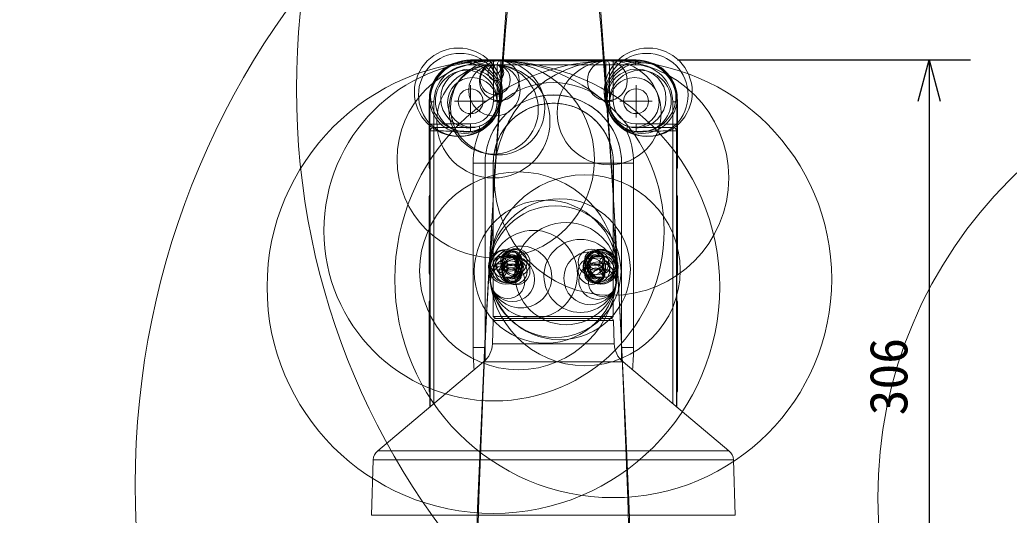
# Model space of a CAD drawing. Units: millimetres, scale not verified. Extents: x -1396 to 23377, y -11727 to 11622.
# Drawn here: x -55.08 to -7.25, y 45.99 to 69.93 of the extents above; entities that cross this region are included whole.
import ezdxf
from ezdxf.enums import TextEntityAlignment as Align

# ---------------------------------------------------------------- set-up
doc = ezdxf.new("R2010")
doc.units = ezdxf.units.MM
doc.header["$LTSCALE"] = 0.125
doc.layers.add('0-0_0', color=7, linetype='Continuous')
doc.layers.add('0-5_SUNPO', color=7, linetype='Continuous')
doc.layers.add('0-4_GAIKEI', color=1, linetype='Continuous', lineweight=18)
doc.styles.add('ＭＳ ゴシック', font='')
doc.styles.get('ＭＳ ゴシック').set_extended_font_data('MS Gothic')

# ---------------------------------------------------------------- blocks, each defined once
blk = doc.blocks.new('_OPEN30')
at = {"layer": '0-0_0'}
blk.add_line((0, 0), (-1, 0), dxfattribs=at)
blk.add_lwpolyline([(-1, 0.26795), (0, 0), (-1, -0.26795)], dxfattribs=at)
blk = doc.blocks.new('D4')
at = {"layer": '0-5_SUNPO'}
for p, q in [((41.1988, -50.5027), (55.3659, -50.5027)), ((53.3659, -52.5027), (53.3659, -79.0991)), ((37.2007, -81.0991), (55.3659, -81.0991))]:
    blk.add_line(p, q, dxfattribs=at)
at = {"layer": '0-5_SUNPO', "xscale": 2, "yscale": 2}
for p, rotation in [((53.3659, -50.5027), 90), ((53.3659, -81.0991), 270)]:
    blk.add_blockref('_OPEN30', p, dxfattribs=dict(at, rotation=rotation))
at = {"layer": '0-5_SUNPO', "style": 'ＭＳ ゴシック'}
blk.add_text('306', height=1.833, rotation=90, dxfattribs=at).set_placement((52.8659, -67.6759), align=Align.BOTTOM_LEFT)

msp = doc.modelspace()

# ---------------------------------------------------------------- linework, layer by layer
at = {"layer": '0-4_GAIKEI', "color": 7}
for p, q in [((-25.2921, 67.9888), (-33.2874, 67.9888)), ((-35.2862, 62.7923), (-35.2862, 65.9899)), ((-23.2933, 65.9899), (-23.2933, 62.7923)), ((-35.2861, 62.7923), (-35.2617, 62.7923)), ((-35.2617, 62.7923), (-35.2618, 62.7855)), ((-35.2618, 61.3991), (-35.2618, 62.7855)), ((-32.1935, 61.1147), (-32.1935, 62.9923)), ((-32.1897, 62.9923), (-32.1897, 58.1559)), ((-26.3897, 62.9923), (-26.3897, 58.0856)), ((-26.386, 62.9923), (-26.386, 61.1147)), ((-23.3177, 62.7855), (-23.3178, 62.7923)), ((-23.3177, 62.7855), (-23.3177, 61.3991)), ((-35.2861, 57.6923), (-35.2861, 61.3923)), ((-35.2618, 61.3991), (-35.2617, 61.3923)), ((-23.3178, 61.3923), (-23.3177, 61.3991)), ((-23.2934, 61.3923), (-23.3178, 61.3923)), ((-23.2934, 61.3923), (-23.2934, 57.6923)), ((-32.1897, 61.1147), (-32.1935, 61.1147)), ((-26.3897, 61.1147), (-26.3898, 61.1054)), ((-26.3897, 61.1147), (-26.386, 61.1147)), ((-32.1897, 57.9391), (-32.1897, 55.5923)), ((-26.3897, 57.899), (-26.3897, 55.5923)), ((-35.2861, 57.6923), (-35.2617, 57.6923)), ((-35.2617, 57.6923), (-35.2618, 57.6855)), ((-35.2618, 56.2991), (-35.2618, 57.6855)), ((-23.3177, 57.6855), (-23.3178, 57.6923)), ((-23.3177, 57.6855), (-23.3177, 56.2991)), ((-35.2862, 51.9923), (-35.2862, 56.2923)), ((-35.2618, 56.2991), (-35.2617, 56.2923)), ((-23.3178, 56.2923), (-23.3177, 56.2991)), ((-23.2934, 56.2923), (-23.3178, 56.2923)), ((-23.2934, 56.2923), (-23.2934, 51.9923)), ((-32.1897, 55.5923), (-32.0897, 55.4923)), ((-26.3897, 55.5923), (-26.4897, 55.4923)), ((-32.1931, 55.3958), (-32.2323, 54.2749)), ((-26.3864, 55.3958), (-26.3472, 54.2749)), ((-32.6602, 53.3976), (-37.779, 49.1024)), ((-25.9193, 53.3976), (-20.8005, 49.1024)), ((-35.2861, 51.9923), (-35.2617, 51.9923)), ((-35.2617, 51.9923), (-35.2618, 51.9855)), ((-35.2618, 51.2146), (-35.2618, 51.9855)), ((-35.2617, 51.2146), (-35.2617, 51.9923)), ((-23.3177, 51.9855), (-23.3178, 51.9923)), ((-23.3177, 51.9855), (-23.3177, 51.2146)), ((-37.993, 48.6637), (-38.0862, 45.9927)), ((-20.5865, 48.6637), (-20.4933, 45.9927))]:
    msp.add_line(p, q, dxfattribs=at)
at = {"layer": '0-4_GAIKEI'}
for p, q in [((-33.2874, 67.9887), (-33.2559, 67.9572)), ((-32.1828, 67.9566), (-33.2559, 67.9572)), ((-26.3967, 67.9566), (-25.3236, 67.9572)), ((-25.2921, 67.9887), (-25.3236, 67.9572)), ((-32.1863, 67.7567), (-33.2594, 67.7573)), ((-32.1863, 67.7567), (-32.1863, 65.9923)), ((-32.0041, 67.7479), (-32.0041, 65.9923)), ((-32.0041, 67.7479), (-31.8234, 67.7479)), ((-31.8234, 67.7479), (-31.8234, 65.9923)), ((-26.7561, 65.9923), (-26.7561, 67.7479)), ((-26.5754, 67.7479), (-26.7561, 67.7479)), ((-26.5754, 65.9923), (-26.5754, 67.7479)), ((-26.3932, 67.7567), (-25.3201, 67.7573)), ((-26.3932, 67.7567), (-26.3932, 65.9923)), ((-33.2901, 66.7733), (-33.2901, 65.2113)), ((-25.2894, 66.7733), (-25.2894, 65.2113)), ((-35.2861, 65.9899), (-35.2558, 65.9595)), ((-35.2558, 65.9595), (-35.0594, 65.9595)), ((-35.2558, 64.8895), (-35.2558, 65.9595)), ((-35.0594, 64.8895), (-35.0594, 65.9595)), ((-32.5091, 65.9923), (-34.0711, 65.9923)), ((-31.8234, 65.9923), (-32.1863, 65.9923)), ((-32.0048, 65.9495), (-31.8243, 65.9434)), ((-26.7561, 65.9923), (-26.3932, 65.9923)), ((-26.5747, 65.9495), (-26.7552, 65.9434)), ((-24.5084, 65.9923), (-26.0704, 65.9923)), ((-23.5201, 64.8895), (-23.5201, 65.9595)), ((-23.3237, 65.9595), (-23.5201, 65.9595)), ((-23.2934, 65.9899), (-23.3237, 65.9595)), ((-23.3237, 64.8895), (-23.3237, 65.9595)), ((-35.2558, 64.8895), (-35.0594, 64.8895)), ((-35.2499, 64.5644), (-35.0616, 64.5644)), ((-35.2499, 64.5644), (-35.2499, 51.2245)), ((-35.0616, 64.5644), (-35.0616, 51.3825)), ((-34.1303, 64.8923), (-33.2863, 64.8923)), ((-24.4492, 64.8923), (-25.2932, 64.8923)), ((-23.3237, 64.8895), (-23.5201, 64.8895)), ((-23.5179, 51.3825), (-23.5179, 64.5644)), ((-23.3296, 64.5644), (-23.5179, 64.5644)), ((-23.3296, 51.2245), (-23.3296, 64.5644)), ((-33.1665, 62.9923), (-33.1665, 54.0923)), ((-33.1665, 62.9923), (-25.413, 62.9923)), ((-32.5897, 54.0923), (-32.5897, 62.9923)), ((-32.5895, 54.0972), (-32.5895, 62.9923)), ((-25.99, 62.9923), (-25.99, 54.0972)), ((-25.9897, 62.9923), (-25.9897, 54.0923)), ((-25.413, 54.0923), (-25.413, 62.9923)), ((-31.8424, 58.4923), (-31.4181, 58.4923)), ((-31.3474, 58.5173), (-31.4181, 58.5173)), ((-31.2343, 58.5673), (-31.3474, 58.5673)), ((-27.3452, 58.5673), (-27.2321, 58.5673)), ((-27.2321, 58.5173), (-27.1614, 58.5173)), ((-26.7371, 58.4923), (-27.1613, 58.4923)), ((-31.8424, 58.281), (-32.0192, 58.1366)), ((-32.0192, 58.1366), (-32.0192, 57.848)), ((-32.0192, 58.1366), (-31.807, 58.1366)), ((-31.6656, 58.1366), (-31.8424, 58.281)), ((-31.6656, 57.848), (-31.6656, 58.1366)), ((-26.7371, 58.281), (-26.9139, 58.1366)), ((-26.9139, 58.1366), (-26.9139, 57.848)), ((-26.7724, 58.1366), (-26.8432, 58.1944)), ((-26.5603, 58.1366), (-26.7724, 58.1366)), ((-26.7724, 57.848), (-26.7724, 58.1366)), ((-26.5603, 58.1366), (-26.7371, 58.281)), ((-26.5603, 57.848), (-26.5603, 58.1366)), ((-32.0192, 57.848), (-31.8424, 57.7036)), ((-32.0192, 57.848), (-31.807, 57.848)), ((-31.8424, 57.7036), (-31.6656, 57.848)), ((-31.8424, 57.4923), (-31.4182, 57.4923)), ((-31.3474, 57.4673), (-31.4181, 57.4673)), ((-31.2343, 57.4173), (-31.3474, 57.4173)), ((-27.3452, 57.4173), (-27.2321, 57.4173)), ((-27.2321, 57.4673), (-27.1614, 57.4673)), ((-26.7371, 57.4923), (-27.1614, 57.4923)), ((-26.9139, 57.848), (-26.7371, 57.7036)), ((-26.8432, 57.7902), (-26.7724, 57.848)), ((-26.3897, 55.5923), (-32.1897, 55.5923)), ((-26.4863, 55.4923), (-32.0932, 55.4923)), ((-26.3864, 55.3958), (-32.1931, 55.3958)), ((-33.1665, 54.0923), (-32.5897, 54.0923)), ((-32.5895, 54.0972), (-32.5897, 54.0972)), ((-26.3472, 54.2749), (-32.2323, 54.2749)), ((-25.99, 54.0972), (-25.9897, 54.0972)), ((-25.99, 54.0972), (-25.99, 54.0922)), ((-25.9897, 54.0923), (-25.99, 54.0922)), ((-25.413, 54.0923), (-25.9897, 54.0923)), ((-25.9193, 53.3976), (-32.6602, 53.3976)), ((-20.8005, 49.1024), (-37.779, 49.1024)), ((-20.5865, 48.6637), (-37.993, 48.6637)), ((-20.4933, 45.9927), (-38.0862, 45.9927))]:
    msp.add_line(p, q, dxfattribs=at)
at = {"layer": '0-4_GAIKEI', "color": 7}
for points in [[(-35.2861, 61.3923), (-35.2617, 61.3923), (-35.2617, 62.7923)], [(-23.2934, 62.7923), (-23.3178, 62.7923), (-23.3178, 61.3923)], [(-35.2861, 56.2923), (-35.2617, 56.2923), (-35.2617, 57.6923)], [(-23.2934, 57.6923), (-23.3178, 57.6923), (-23.3178, 56.2923)], [(-23.2934, 51.9923), (-23.3178, 51.9923), (-23.3178, 51.2146)]]:
    msp.add_lwpolyline(points, dxfattribs=at)
at = {"layer": '0-4_GAIKEI'}
for points in [[(-31.7363, 58.1944), (-31.807, 58.1366), (-31.807, 57.848), (-31.7363, 57.7902)], [(-26.7371, 57.7036), (-26.5603, 57.848), (-26.7724, 57.848)], [(-32.5897, 54.0923), (-32.5895, 54.0922), (-32.5895, 54.0972)]]:
    msp.add_lwpolyline(points, dxfattribs=at)
for centre, radius in [((-683.4396, 58.2506), 712.7527), ((-651.5311, 22.0888), 626.3595), ((591.7555, 22.1524), 625.1617), ((-468.8717, 32.5044), 443.4033), ((409.4896, 32.5542), 442.5992), ((-359.9875, 54.9845), 388.6825), ((-327.4252, 54.3323), 356.7168), ((-243.3854, 54.1472), 272.0774), ((-116.9822, 65.4651), 146.726), ((-102.8616, 48.4224), 132.6051), ((-61.0645, 65.9793), 90.6145), ((-66.6751, 48.015), 96.225), ((-50.7046, 47.9304), 80.2544), ((-29.093, 66.4051), 58.8317), ((-35.8606, 47.6645), 65.5999), ((-6.0802, 66.5844), 35.6268), ((-9.9778, 47.4562), 39.5248), ((-33.8773, 66.4298), 2.1296), ((-24.7021, 66.4298), 2.1296), ((8.0619, 46.8385), 21.6696), ((-32.1884, 57.0175), 10.939), ((-32.1563, 59.7346), 8.2218), ((-26.3924, 57.3991), 10.5575), ((-32.0736, 63.1866), 4.7688), ((-33.8004, 66.2962), 2.0073), ((-33.5104, 66.2228), 1.7083), ((-31.9776, 65.6742), 2.2793), ((-31.9002, 66.9853), 0.966), ((-26.4773, 62.2858), 5.6701), ((-26.5907, 65.4358), 2.518), ((-26.6793, 66.9853), 0.966), ((-24.7791, 66.2962), 2.0073), ((-25.0691, 66.2228), 1.7083), ((-33.5685, 66.1437), 1.7086), ((-33.4953, 65.994), 1.4911), ((-32.1891, 65.0197), 2.737), ((-33.3163, 66.1277), 1.4188), ((-32.177, 65.5965), 2.1601), ((-32.1345, 66.5149), 1.2407), ((-32.097, 67.0284), 0.7258), ((-32.0626, 67.3728), 0.3797), ((-32.038, 67.5519), 0.1989), ((-25.011, 66.1437), 1.7086), ((-25.2632, 66.1277), 1.4188), ((-25.0842, 65.994), 1.4911), ((-33.2074, 65.9342), 1.1971), ((-25.3721, 65.9342), 1.1971), ((-33.2901, 65.9923), 0.6008), ((-25.2894, 65.9923), 0.6008), ((-30.9761, 57.7981), 4.7758), ((-27.7662, 57.8264), 4.6117), ((-29.6562, 57.7603), 3.4554), ((-28.9719, 57.8745), 3.4051), ((-29.1976, 57.7606), 3.1788), ((-28.6754, 57.6665), 2.4701), ((-30.2462, 57.6299), 2.1221), ((-27.9778, 57.5507), 1.7629), ((-31.5818, 57.9928), 0.8432), ((-30.8606, 57.5027), 1.4946), ((-31.0947, 58.1909), 0.6759), ((-31.1601, 58.2277), 0.6009), ((-27.4505, 58.2091), 0.6371), ((-26.9948, 57.9923), 0.846), ((-31.5422, 58.0144), 0.7982), ((-31.2679, 57.385), 1.0707), ((-31.4641, 57.8997), 0.6932), ((-31.4347, 58.1219), 0.6461), ((-31.3583, 58.2679), 0.4813), ((-31.0946, 57.7938), 0.6761), ((-31.1601, 57.7569), 0.6009), ((-31.3421, 58.3437), 0.4039), ((-31.2727, 58.3107), 0.4611), ((-31.3412, 58.3957), 0.3519), ((-27.5057, 57.438), 1.2776), ((-27.4505, 57.7755), 0.6371), ((-27.0119, 57.9846), 0.8273), ((-27.0606, 58.0303), 0.7702), ((-27.058, 57.9545), 0.7723), ((-27.3134, 58.3041), 0.4703), ((-27.1703, 57.8262), 0.6019), ((-27.1824, 58.1802), 0.577), ((-27.2342, 58.3167), 0.431), ((-27.2383, 58.3959), 0.3517), ((-31.4906, 57.2973), 0.8313), ((-31.3746, 57.7578), 0.5254), ((-31.3448, 57.6625), 0.4256), ((-31.2727, 57.6739), 0.461), ((-31.3411, 57.5889), 0.3519), ((-27.1495, 57.3223), 0.903), ((-27.3134, 57.6805), 0.4704), ((-27.2334, 57.673), 0.4361), ((-26.9301, 57.2266), 0.6637), ((-27.2383, 57.5887), 0.3517)]:
    msp.add_circle(centre, radius, dxfattribs=at)
at = {"layer": '0-4_GAIKEI', "color": 7}
for centre, radius, start, end in [((-33.2879, 65.9904), 1.9983, 89.98499, 180.01501), ((-33.2877, 65.9903), 1.9984, 89.98928, 180.01072), ((-25.2918, 65.9903), 1.9984, 359.98928, 90.01072), ((-25.2916, 65.9904), 1.9983, 359.98499, 90.01501), ((-29.2897, 62.9923), 2.9037, 0, 180), ((-29.2897, 62.9923), 2.9, 114.35425, 122.53848), ((-29.2897, 62.9923), 2.9, 108.17107, 114.23633), ((-29.2897, 62.9923), 2.9, 102.29429, 108.09422), ((-29.2897, 62.9923), 2.9, 96.55601, 102.28443), ((-29.2897, 62.9923), 2.9, 82.99882, 96.52047), ((-29.2898, 62.9923), 2.9, 77.25738, 82.96429), ((-29.2898, 62.9923), 2.9, 71.43736, 77.22898), ((-29.2897, 62.9923), 2.9, 64.99615, 71.33898), ((-29.2897, 62.9923), 2.9, 57.35969, 64.91039), ((-29.2897, 62.9923), 2.9, 130.4458, 137.9224), ((-29.2897, 62.9923), 2.9, 122.64383, 130.42238), ((-29.2897, 62.9923), 2.9, 49.68248, 57.34162), ((-29.2897, 62.9923), 2.9, 41.65792, 49.54366), ((-29.2897, 62.9923), 2.9, 138.07527, 147.67987), ((-29.2897, 62.9923), 2.9, 32.24433, 41.4936), ((-29.2897, 62.9923), 2.9, 147.83327, 157.96446), ((-29.2897, 62.9923), 2.9, 21.97972, 32.12574), ((-29.2897, 62.9923), 2.9, 158.07253, 180.00042), ((-29.2897, 62.9923), 2.9, 0, 21.92709), ((-35.0861, 62.7923), 0.2, 180, 208.5881), ((-35.0862, 62.7923), 0.1999, 180.00048, 208.62819), ((-23.4934, 62.7923), 0.2, 331.41166, 0), ((-23.4933, 62.7923), 0.1999, 331.37156, 359.99953), ((-35.0862, 61.3923), 0.1999, 151.37202, 179.99953), ((-35.0861, 61.3923), 0.2, 151.41212, 180), ((-23.4933, 61.3923), 0.1999, 0.00047, 28.62866), ((-23.4934, 61.3923), 0.2, 0, 28.58856), ((-26.043, 61.1113), 6.1505, 179.96906, 180.79408), ((-32.4265, 61.0665), 0.237, 350.19013, 357.02471), ((-27.9317, 61.0108), 4.2612, 179.79473, 182.21362), ((-26.1531, 61.0665), 0.237, 182.90209, 189.81039), ((-30.6487, 61.0108), 4.2621, 357.78777, 0.20587), ((-32.5543, 61.1115), 6.1683, 359.2071, 0.02974), ((-35.0861, 57.6923), 0.2, 180, 208.5881), ((-35.0862, 57.6923), 0.1999, 180.00048, 208.62819), ((-23.4934, 57.6923), 0.2, 331.41166, 0), ((-23.4933, 57.6923), 0.1999, 331.37156, 359.99953), ((-35.0862, 56.2923), 0.1999, 151.37202, 179.99953), ((-35.0861, 56.2923), 0.2, 151.41212, 180), ((-23.4933, 56.2923), 0.1999, 0.00047, 28.62866), ((-23.4934, 56.2923), 0.2, 0, 28.58856), ((-32.0932, 55.3923), 0.1, 90, 178), ((-26.4863, 55.3923), 0.1, 2, 90), ((-33.4315, 54.3168), 1.2, 310, 358), ((-25.148, 54.3168), 1.2, 182, 230), ((-35.0861, 51.9923), 0.2, 180, 208.5881), ((-35.0862, 51.9923), 0.1999, 180.00048, 208.62819), ((-23.4934, 51.9923), 0.2, 331.41166, 0), ((-23.4933, 51.9923), 0.1999, 331.37156, 359.99953), ((-37.3933, 48.6427), 0.6, 130, 178), ((-21.1862, 48.6427), 0.6, 2, 50)]:
    msp.add_arc(centre, radius, start, end, dxfattribs=at)
at = {"layer": '0-4_GAIKEI'}
for centre, radius, start, end in [((-29.2897, 2925.3866), 2857.4399, 269.9493, 270.0507), ((-29.2897, 2936.6557), 2868.9089, 269.9494, 270.0506), ((-29.2897, 62.9923), 3.3, 104.90797, 180), ((-29.2897, 62.9923), 3.2997, 104.90804, 179.99999), ((-29.2897, 62.9924), 3.3, 90.00093, 104.91031), ((-29.2897, 62.9923), 3.2997, 359.99995, 104.90974), ((-29.2898, 62.9924), 3.3, 75.10452, 89.99907), ((-29.2897, 62.9923), 3.3, 0, 75.10564), ((-33.2863, 65.9923), 1.1, 270, 0), ((-33.2861, 65.9923), 1.2821, 358.08851, 360), ((-33.2846, 65.9923), 1.4612, 358.08207, 0), ((-25.2949, 65.9923), 1.4612, 180, 181.91793), ((-25.2934, 65.9923), 1.2821, 180, 181.91149), ((-25.2932, 65.9923), 1.1, 180, 270), ((-30.2193, 283.0402), 218.5295, 268.73031, 268.97197), ((-34.1921, -72.7338), 137.6261, 89.97427, 90.36104), ((-40.814, -660.3755), 725.1254, 89.47202, 89.5448), ((-31.9155, 314.6841), 249.9749, 269.49193, 269.68536), ((-33.2786, 65.9845), 1.4507, 269.36408, 288.51903), ((-33.2801, 65.9856), 1.2726, 269.63729, 288.74225), ((-29.2467, 62.9927), 3.9198, 155.6504, 180.0058), ((-25.3009, 65.9845), 1.4507, 251.48097, 270.63592), ((-29.3328, 62.9927), 3.9198, 359.9942, 24.3496), ((-25.2994, 65.9856), 1.2726, 251.25775, 270.36271), ((-26.6655, 314.9057), 250.1964, 270.3147, 270.50796), ((-24.3874, -72.7338), 137.6261, 89.63896, 90.02573), ((-17.7655, -660.3755), 725.1255, 90.4552, 90.52798), ((-28.3602, 283.0402), 218.5295, 271.02803, 271.26969), ((-31.9208, 189.8951), 125.3688, 268.9857, 269.3721), ((-26.6613, 190.04), 125.5137, 270.62835, 271.0143), ((35.96, 52.9231), 68.5255, 173.99807, 175.6438), ((-94.544, 52.9226), 68.53, 4.35634, 6.00207), ((-29.8485, 57.8548), 3.6467, 3.07923, 4.29791), ((-22.2703, 54.1048), 10.8963, 180.06548, 185.72305), ((-22.6087, 54.0969), 9.9811, 180.02659, 183.53954), ((-22.8005, 54.1071), 9.789, 180.08711, 183.66141), ((-35.776, 54.107), 9.786, 356.33806, 359.91347), ((-35.9708, 54.0969), 9.9811, 356.46046, 359.97341), ((-36.3092, 54.1048), 10.8962, 354.27691, 359.93449)]:
    msp.add_arc(centre, radius, start, end, dxfattribs=at)
for centre, major_axis, ratio, start_param, end_param in [((-33.2537, 65.9562), (-1.6387, 1.152), 0.998382, 5.3254736, 6.8950519), ((-33.2559, 67.7573), (0.0001, 0.2), 0.017452, 0.0349119, 1.5708069), ((-32.1828, 67.7567), (0.0001, 0.2), 0.017452, 0.0349119, 1.570807), ((-31.8184, 67.7479), (0.0174, 0.1992), 0.927967, 0.0937868, 1.6516195), ((-31.8184, 67.7479), (0.0002, 0.2), 0.025337, 0.0349178, 1.5708188), ((-26.7611, 67.7479), (-0.0002, 0.2), 0.025337, 4.7123666, 6.2482675), ((-26.7611, 67.7479), (-0.0174, 0.1992), 0.927967, 4.631566, 6.1893987), ((-26.3967, 67.7567), (-0.0001, 0.2), 0.017452, 4.7123783, 6.2482734), ((-25.3258, 65.9562), (1.6387, 1.152), 0.998382, 5.6713188, 7.2408972), ((-25.3236, 67.7573), (-0.0001, 0.2), 0.017452, 4.7123783, 6.2482734), ((-33.2572, 65.9562), (-1.4629, 1.0546), 0.998075, 5.3373379, 6.9069161), ((-26.3897, 67.7427), (-0.2, 0), 0.069842, 4.7298433, 5.9026197), ((-25.3223, 65.9562), (1.4629, 1.0546), 0.998075, 5.6594581, 7.2290365), ((-29.2897, 62.9923), (0, 3.9), 0.994036, 5.5706268, 6.9957437), ((-35.2418, 64.8897), (0, 0.4), 0.034947, 1.5711572, 2.5202835), ((-35.05, 64.5644), (0.1998, 0.0097), 0.812924, 1.5467554, 3.0816298), ((-35.05, 64.5644), (0.0044, 0.2), 0.057704, 0.6226279, 1.5720756), ((-35.0418, 64.8904), (0.0014, 0.2008), 0.08758, 1.5758656, 2.5222685), ((-33.2867, 64.5338), (0.0022, 0.2), 0.040047, 0.4599176, 1.5712447), ((-33.2897, 64.8923), (0, 0.2), 0.017452, 3.6011921, 4.712389), ((-32.8107, 64.6088), (-0.0636, 0.1896), 0.03345, 0.4274203, 1.5595732), ((-25.7688, 64.6088), (0.0636, 0.1896), 0.03345, 4.7236124, 5.8557648), ((-25.2897, 64.8923), (0, 0.2), 0.017452, 1.5707963, 2.681997), ((-25.2928, 64.5338), (-0.0022, 0.2), 0.040047, 4.7119406, 5.8232678), ((-23.5295, 64.5644), (-0.0044, 0.2), 0.057704, 4.7111097, 5.6605574), ((-23.5295, 64.5644), (-0.1998, 0.0097), 0.812924, 3.2015553, 4.7364297), ((-23.5377, 64.8904), (-0.0014, 0.2008), 0.08758, 3.7609167, 4.7073196), ((-23.3377, 64.8897), (0, 0.4), 0.034947, 3.7629018, 4.7120281), ((-31.8424, 57.9923), (-0.0776, 0.5003), 0.694074, 6.063347, 9.2049397), ((-31.8424, 57.9923), (0, 0.5), 0.707107, 5.7831853, 6.2831562), ((-31.8424, 57.9923), (0, 0.5), 0.707107, 3.1415636, 5.7831853), ((-31.2684, 57.9923), (0, 0.7517), 0.707107, 0.0320054, 0.8430721), ((-31.2343, 57.9923), (0, 0.7017), 0.707107, 5.9352489, 7.0608711), ((-31.3474, 57.9923), (0, 0.575), 0.707107, 6.2831853, 6.799661), ((-31.4181, 57.9923), (0, 0.525), 0.707107, 0, 0.3098462), ((-31.4181, 57.9923), (0, 0.525), 0.707107, 4.712389, 6.2831853), ((-31.4181, 57.9923), (0, 0.5), 0.707107, 5.7831853, 6.2831562), ((-31.4181, 57.9923), (0, 0.5), 0.707107, 3.1415636, 5.7831853), ((-31.3474, 57.9923), (0, 0.575), 0.707107, 3.1415927, 6.2831853), ((-31.3474, 57.9923), (0, 0.525), 0.707107, 4.712389, 6.2831853), ((-31.2343, 57.9923), (0, 0.575), 0.707107, 3.1415927, 6.2831853), ((-27.3452, 57.9923), (0, 0.575), 0.707107, 6.2831853, 7.8539816), ((-27.2321, 57.9923), (0, 0.575), 0.707107, 6.2831853, 7.8539816), ((-27.2321, 57.9923), (0, -0.525), 0.707107, 3.1415927, 6.2831853), ((-27.1614, 57.9923), (0, -0.525), 0.707107, 3.1415927, 6.2831853), ((-27.1614, 57.9923), (-0.0776, 0.5003), 0.694074, 6.063347, 9.2049397), ((-27.3452, 57.9923), (0, 0.7017), 0.707107, 5.5054995, 6.6311217), ((-27.3111, 57.9923), (0, 0.7517), 0.707107, 5.4401133, 6.2512407), ((-27.2321, 57.9923), (0, 0.575), 0.707107, 5.7667097, 6.2831853), ((-27.1614, 57.9923), (0, 0.525), 0.707107, 5.9733391, 6.2831853), ((-26.7371, 57.9923), (-0.0776, 0.5003), 0.694074, 6.063347, 9.2049397), ((-26.7371, 57.9923), (0, 0.5), 0.707107, 5.7831853, 6.2831562), ((-26.7371, 57.9923), (0, 0.5), 0.707107, 3.1415636, 5.7831853), ((-31.8683, 58.1316), (-0.4987, 0.0366), 0.819277, 0.0979077, 0.9317988), ((-31.4181, 57.9923), (0, 0.525), 0.707107, 3.1415927, 4.712389), ((-31.3474, 57.9923), (0, 0.525), 0.707107, 3.1415927, 4.712389), ((-27.3452, 57.9923), (0, 0.575), 0.707107, 1.5707963, 3.1415927), ((-27.2321, 57.9923), (0, 0.575), 0.707107, 1.5707963, 3.1415927), ((-26.7112, 58.1316), (0.4987, 0.0366), 0.819271, 5.3513906, 6.1852807), ((-26.7371, 57.9923), (0, 0.5), 0.707107, 4.5247042, 4.8095609), ((-31.2684, 57.9923), (0, 0.7517), 0.707107, 2.2985206, 3.1096512), ((-31.2343, 57.9923), (0, 0.7017), 0.707107, 2.3639069, 3.48953), ((-31.3474, 57.9923), (0, 0.575), 0.707107, 2.6251171, 3.1415927), ((-31.4181, 57.9923), (0, 0.525), 0.707107, 2.8317465, 3.1415927), ((-27.3452, 57.9923), (0, 0.7017), 0.707107, 2.7936553, 3.9192784), ((-27.3111, 57.9923), (0, 0.7517), 0.707107, 3.1735982, 3.9846648), ((-27.2321, 57.9923), (0, 0.575), 0.707107, 3.1415927, 3.6580682), ((-27.1614, 57.9923), (0, 0.525), 0.707107, 3.1415927, 3.4514388)]:
    msp.add_ellipse(centre, major_axis=major_axis, ratio=ratio, start_param=start_param, end_param=end_param, dxfattribs=at)
at = {"layer": '0-4_GAIKEI', "color": 7}
msp.add_ellipse((-29.2897, 62.2349), major_axis=(-2.9, 0), ratio=0.93051, start_param=3.1395234, end_param=3.1415927, dxfattribs=at)

# ---------------------------------------------------------------- block references
at = {"layer": '0-5_SUNPO'}
msp.add_blockref('D4', (-64.4904, 118.4914), dxfattribs=at)

doc.saveas('drawing.dxf')
